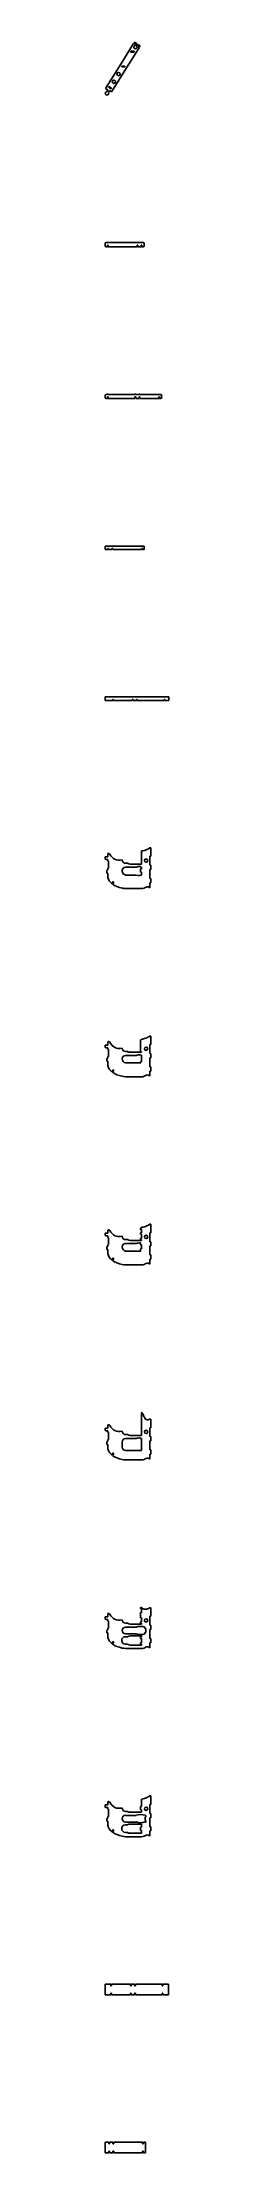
# Model space of a CAD drawing. Header units: millimetres. Extents: x 10 to 161, y 0 to 5010.
import ezdxf

# ---------------------------------------------------------------- set-up
doc = ezdxf.new("R2010")
doc.units = ezdxf.units.MM
doc.layers.get('0').update_dxf_attribs({"linetype": 'CONTINUOUS'})

msp = doc.modelspace()

# ---------------------------------------------------------------- linework, layer by layer
for p, q in [((79.6, 5009.9), (78.5, 5008)), ((84.8, 5006.6), (79.6, 5009.9)), ((77.5, 5006.5), (46.9, 4957.4)), ((65.9, 4957.4), (91.2, 4997.9)), ((70.6, 4988.4), (78.5, 4988.4)), ((70.6, 4986.6), (70.6, 4988.4)), ((78.5, 4986.6), (70.6, 4986.6)), ((80, 5004.9), (77.5, 5006.5)), ((78.5, 5008), (81, 5006.4)), ((78.5, 4988.4), (78.5, 4986.6)), ((81, 5006.4), (80, 5004.9)), ((82.1, 5002.3), (84.8, 5006.6)), ((88.1, 5004.6), (85.4, 5000.2)), ((93.3, 5001.3), (88.1, 5004.6)), ((88.6, 4999.5), (89.6, 5001.1)), ((91.2, 4997.9), (88.6, 4999.5)), ((89.6, 5001.1), (92.2, 4999.5)), ((92.2, 4999.5), (93.3, 5001.3)), ((46.9, 4957.4), (10.9, 4899.7)), ((25.2, 4892.1), (65.9, 4957.4)), ((49.1, 4952.9), (57, 4952.9)), ((49.1, 4951.1), (49.1, 4952.9)), ((57, 4951.1), (49.1, 4951.1)), ((57, 4952.9), (57, 4951.1)), ((10.9, 4899.7), (16.2, 4896.8)), ((16.2, 4896.8), (13.9, 4892.5)), ((17.5, 4903.1), (18.3, 4904.8)), ((24.4, 4899.5), (17.5, 4903.1)), ((17.6, 4890.6), (19.9, 4894.9)), ((18.3, 4904.8), (25.3, 4901.1)), ((19.9, 4894.9), (25.2, 4892.1)), ((25.3, 4901.1), (24.4, 4899.5)), ((10, 4532.3), (10, 4526.2)), ((100.5, 4534.3), (12.1, 4534.3)), ((12.1, 4524.1), (15.1, 4524.1)), ((15.1, 4524.1), (15.1, 4528.1)), ((15.1, 4528.1), (17, 4528.1)), ((17, 4528.1), (17, 4524.1)), ((17, 4524.1), (85.6, 4524.1)), ((85.6, 4524.1), (85.6, 4528.1)), ((85.6, 4528.1), (87.4, 4528.1)), ((87.4, 4528.1), (87.4, 4524.1)), ((87.4, 4524.1), (95.6, 4524.1)), ((95.6, 4524.1), (95.6, 4528.1)), ((95.6, 4528.1), (97.4, 4528.1)), ((97.4, 4528.1), (97.4, 4524.1)), ((97.4, 4524.1), (100.5, 4524.1)), ((102.6, 4526.2), (102.6, 4532.3)), ((10, 4171.4), (10, 4166.4)), ((15, 4174), (12.6, 4174)), ((12.6, 4163.8), (15.1, 4163.8)), ((17.1, 4174.1), (15, 4174.1)), ((15, 4174.1), (15, 4174)), ((15.1, 4167.8), (17, 4167.8)), ((15.1, 4163.8), (15.1, 4167.8)), ((17, 4167.8), (17, 4163.8)), ((17, 4163.8), (80.6, 4163.8)), ((17.1, 4174), (17.1, 4174.1)), ((80.4, 4174), (17.1, 4174)), ((82.6, 4174.1), (80.4, 4174.1)), ((80.4, 4174.1), (80.4, 4174)), ((80.6, 4163.8), (80.6, 4167.8)), ((80.6, 4167.8), (82.4, 4167.8)), ((82.4, 4167.8), (82.4, 4163.8)), ((82.4, 4163.8), (90.6, 4163.8)), ((82.6, 4174), (82.6, 4174.1)), ((90.4, 4174), (82.6, 4174)), ((92.6, 4174.1), (90.4, 4174.1)), ((90.4, 4174.1), (90.4, 4174)), ((90.6, 4163.8), (90.6, 4167.8)), ((90.6, 4167.8), (92.4, 4167.8)), ((92.4, 4167.8), (92.4, 4163.8)), ((92.4, 4163.8), (137.1, 4163.8)), ((92.6, 4174), (92.6, 4174.1)), ((141.6, 4174), (92.6, 4174)), ((137.1, 4163.8), (137.1, 4167.8)), ((137.1, 4167.8), (139, 4167.8)), ((139, 4167.8), (139, 4163.8)), ((139, 4163.8), (141.6, 4163.8)), ((144.1, 4166.4), (144.1, 4171.4)), ((102.6, 3813.8), (10, 3813.8)), ((10, 3813.8), (10, 3805.7)), ((16.1, 3805.7), (16.1, 3808.1)), ((16.1, 3808.1), (17.9, 3808.1)), ((17.9, 3808.1), (17.9, 3805.7)), ((26.1, 3805.7), (26.1, 3808.1)), ((26.1, 3808.1), (27.9, 3808.1)), ((27.9, 3808.1), (27.9, 3805.7)), ((96.5, 3805.7), (96.5, 3808.1)), ((96.5, 3808.1), (98.3, 3808.1)), ((98.3, 3808.1), (98.3, 3805.7)), ((102.6, 3805.7), (102.6, 3813.8)), ((10, 3805.7), (16.1, 3805.7)), ((17.9, 3805.7), (26.1, 3805.7)), ((27.9, 3805.7), (96.5, 3805.7)), ((98.3, 3805.7), (102.6, 3805.7)), ((161.1, 3455.7), (10, 3455.7)), ((10, 3455.7), (10, 3447.5)), ((10, 3447.5), (27.8, 3447.5)), ((27.8, 3447.5), (27.8, 3450)), ((27.8, 3450), (29.7, 3450)), ((29.7, 3450), (29.7, 3447.5)), ((29.7, 3447.5), (74.4, 3447.5)), ((74.4, 3447.5), (74.4, 3450)), ((74.4, 3450), (76.2, 3450)), ((76.2, 3450), (76.2, 3447.5)), ((76.2, 3447.5), (84.4, 3447.5)), ((84.4, 3447.5), (84.4, 3450)), ((84.4, 3450), (86.2, 3450)), ((86.2, 3450), (86.2, 3447.5)), ((86.2, 3447.5), (149.8, 3447.5)), ((149.8, 3447.5), (149.8, 3450)), ((149.8, 3450), (151.7, 3450)), ((151.7, 3450), (151.7, 3447.5)), ((151.7, 3447.5), (161.1, 3447.5)), ((161.1, 3447.5), (161.1, 3455.7)), ((16, 3076.2), (10, 3076.2)), ((10, 3076.2), (10, 3071.9)), ((12.1, 3069.8), (16, 3069.8)), ((16, 3083.8), (16, 3076.2)), ((16, 3069.8), (16, 3065.8)), ((16, 3065.8), (18, 3065.8)), ((18.1, 3084.3), (17.7, 3084.3)), ((18, 3065.8), (18, 3049)), ((63.1, 3060.9), (58.1, 3060.9)), ((96, 3058.9), (69.1, 3058.9)), ((96, 3090.2), (96, 3058.9)), ((118.2, 3097.5), (116.1, 3097.5)), ((116.2, 3056.1), (116.2, 3077.4)), ((116.2, 3077.4), (118.2, 3077.4)), ((118.2, 3056.1), (116.2, 3056.1)), ((118.2, 3077.4), (118.2, 3097.5)), ((118.2, 3045.9), (118.2, 3056.1)), ((14, 3043.9), (14, 3037.8)), ((14, 3037.8), (16, 3037.8)), ((16, 3045), (15.1, 3045)), ((18, 3049), (16, 3049)), ((16, 3049), (16, 3045)), ((16, 3037.8), (16, 3027.2)), ((25.5, 3012.6), (28.9, 3017.5)), ((30.5, 3016.4), (27, 3011.4)), ((28.9, 3017.5), (30.5, 3016.4)), ((58.1, 3051.5), (83.3, 3051.5)), ((78.4, 3033), (58.1, 3033)), ((94, 3053.2), (94, 3051.8)), ((94, 3051.8), (96, 3051.8)), ((96, 3048), (94, 3048)), ((94, 3048), (94, 3039.8)), ((94, 3039.8), (96, 3039.8)), ((96, 3051.8), (96, 3048)), ((96, 3039.8), (96, 3032.4)), ((116.2, 3024.5), (116.2, 3045.9)), ((116.2, 3045.9), (118.2, 3045.9)), ((118.2, 3024.5), (116.2, 3024.5)), ((116.2, 3002.8), (116.2, 3014.4)), ((116.2, 3014.4), (118.2, 3014.4)), ((118.2, 3014.4), (118.2, 3024.5)), ((58.1, 3000.8), (96.1, 3000.8)), ((16, 2629.5), (10, 2629.5)), ((10, 2629.5), (10, 2625.2)), ((12.1, 2623.1), (16, 2623.1)), ((16, 2637.1), (16, 2629.5)), ((16, 2623.1), (16, 2619.1)), ((16, 2619.1), (18, 2619.1)), ((18.1, 2637.6), (17.7, 2637.6)), ((18, 2619.1), (18, 2602.3)), ((63.1, 2614.2), (58.1, 2614.2)), ((96, 2612.2), (69.1, 2612.2)), ((96, 2641.6), (94, 2641.6)), ((94, 2641.6), (94, 2613.7)), ((94, 2613.7), (96, 2613.7)), ((94, 2606.5), (94, 2605.2)), ((94, 2605.2), (96, 2605.2)), ((96, 2643.5), (96, 2641.6)), ((96, 2613.7), (96, 2612.2)), ((96, 2605.2), (96, 2589.4)), ((118.2, 2650.8), (116.1, 2650.8)), ((116.2, 2609.4), (116.2, 2630.7)), ((116.2, 2630.7), (118.2, 2630.7)), ((118.2, 2609.4), (116.2, 2609.4)), ((118.2, 2630.7), (118.2, 2650.8)), ((118.2, 2599.2), (118.2, 2609.4)), ((14, 2597.2), (14, 2591.1)), ((14, 2591.1), (16, 2591.1)), ((16, 2598.3), (15.1, 2598.3)), ((18, 2602.3), (16, 2602.3)), ((16, 2602.3), (16, 2598.3)), ((16, 2591.1), (16, 2580.5)), ((25.5, 2565.9), (28.9, 2570.8)), ((30.5, 2569.7), (27, 2564.7)), ((28.9, 2570.8), (30.5, 2569.7)), ((58.1, 2604.8), (83.3, 2604.8)), ((94, 2587), (58.1, 2587)), ((96, 2589.4), (94, 2589.4)), ((94, 2589.4), (94, 2587.2)), ((94, 2587.2), (94.5, 2587.2)), ((94, 2587.2), (94, 2587)), ((116.2, 2577.8), (116.2, 2599.2)), ((116.2, 2599.2), (118.2, 2599.2)), ((118.2, 2577.8), (116.2, 2577.8)), ((116.2, 2567.7), (118.2, 2567.7)), ((116.2, 2556), (116.2, 2567.7)), ((118.2, 2567.7), (118.2, 2577.8)), ((58.1, 2554.1), (96.1, 2554.1)), ((16, 2182.8), (10, 2182.8)), ((10, 2182.8), (10, 2178.5)), ((12.1, 2176.4), (16, 2176.4)), ((16, 2190.4), (16, 2182.8)), ((16, 2176.4), (16, 2172.4)), ((16, 2172.4), (18, 2172.4)), ((18, 2155.6), (16, 2155.6)), ((16, 2155.6), (16, 2151.6)), ((18.1, 2190.9), (17.7, 2190.9)), ((18, 2172.4), (18, 2155.6)), ((63.1, 2167.5), (58.1, 2167.5)), ((58.1, 2158.1), (83.3, 2158.1)), ((96, 2165.5), (69.1, 2165.5)), ((96, 2194.9), (94, 2194.9)), ((94, 2194.9), (94, 2191.5)), ((94, 2191.5), (96, 2191.5)), ((96, 2191.1), (94, 2191.1)), ((94, 2191.1), (94, 2190.5)), ((94, 2190.5), (96, 2190.5)), ((96, 2183.5), (94, 2183.5)), ((94, 2183.5), (94, 2180.3)), ((94, 2180.3), (96, 2180.3)), ((96, 2170.5), (94, 2170.5)), ((94, 2170.5), (94, 2167.3)), ((94, 2167.3), (96, 2167.3)), ((94, 2159.8), (94, 2155.4)), ((94, 2155.4), (96, 2155.4)), ((96, 2196.8), (96, 2194.9)), ((96, 2191.5), (96, 2191.1)), ((96, 2190.5), (96, 2183.5)), ((96, 2180.3), (96, 2170.5)), ((96, 2167.3), (96, 2165.5)), ((96, 2155.4), (96, 2145.6)), ((118.2, 2204.1), (116.1, 2204.1)), ((116.2, 2162.7), (116.2, 2184)), ((116.2, 2184), (118.2, 2184)), ((118.2, 2162.7), (116.2, 2162.7)), ((118.2, 2184), (118.2, 2204.1)), ((118.2, 2152.5), (118.2, 2162.7)), ((14, 2150.5), (14, 2144.4)), ((14, 2144.4), (16, 2144.4)), ((16, 2151.6), (15.1, 2151.6)), ((16, 2144.4), (16, 2133.8)), ((25.5, 2119.2), (28.9, 2124.1)), ((30.5, 2123), (27, 2118)), ((28.9, 2124.1), (30.5, 2123)), ((94, 2140.3), (58.1, 2140.3)), ((58.1, 2107.4), (96.1, 2107.4)), ((94, 2145.6), (94, 2140.5)), ((96, 2145.6), (94, 2145.6)), ((94, 2140.5), (94.5, 2140.5)), ((94, 2140.5), (94, 2140.3)), ((116.2, 2131.1), (116.2, 2152.5)), ((116.2, 2152.5), (118.2, 2152.5)), ((118.2, 2131.1), (116.2, 2131.1)), ((116.2, 2109.4), (116.2, 2121)), ((116.2, 2121), (118.2, 2121)), ((118.2, 2121), (118.2, 2131.1)), ((96, 1757.4), (96, 1702.7)), ((16, 1720), (10, 1720)), ((10, 1720), (10, 1715.7)), ((12.1, 1713.6), (16, 1713.6)), ((16, 1727.6), (16, 1720)), ((16, 1713.6), (16, 1709.6)), ((16, 1709.6), (18, 1709.6)), ((18.1, 1728.1), (17.7, 1728.1)), ((18, 1709.6), (18, 1692.8)), ((63.1, 1704.7), (58.1, 1704.7)), ((118.2, 1741.3), (116.1, 1741.3)), ((116.2, 1699.9), (116.2, 1721.2)), ((116.2, 1721.2), (118.2, 1721.2)), ((118.2, 1721.2), (118.2, 1741.3)), ((14, 1687.7), (14, 1681.6)), ((14, 1681.6), (16, 1681.6)), ((16, 1688.8), (15.1, 1688.8)), ((18, 1692.8), (16, 1692.8)), ((16, 1692.8), (16, 1688.8)), ((16, 1681.6), (16, 1671)), ((25.5, 1656.4), (28.9, 1661.3)), ((30.5, 1660.2), (27, 1655.2)), ((28.9, 1661.3), (30.5, 1660.2)), ((50.4, 1674.9), (50.4, 1686.8)), ((58.1, 1695.3), (83.3, 1695.3)), ((96, 1667.2), (58.1, 1667.2)), ((96, 1702.7), (69.1, 1702.7)), ((94, 1697), (94, 1695.6)), ((94, 1695.6), (96, 1695.6)), ((96, 1695.6), (96, 1667.2)), ((118.2, 1699.9), (116.2, 1699.9)), ((116.2, 1668.3), (116.2, 1689.7)), ((116.2, 1689.7), (118.2, 1689.7)), ((118.2, 1668.3), (116.2, 1668.3)), ((116.2, 1646.5), (116.2, 1658.2)), ((116.2, 1658.2), (118.2, 1658.2)), ((118.2, 1689.7), (118.2, 1699.9)), ((118.2, 1658.2), (118.2, 1668.3)), ((58.1, 1644.6), (96.1, 1644.6)), ((16, 1272.4), (10, 1272.4)), ((10, 1272.4), (10, 1268.1)), ((12.1, 1266), (16, 1266)), ((16, 1279.9), (16, 1272.4)), ((16, 1266), (16, 1262)), ((16, 1262), (18, 1262)), ((18.1, 1280.5), (17.7, 1280.5)), ((18, 1262), (18, 1245.1)), ((63.1, 1257), (58.1, 1257)), ((96, 1255), (69.1, 1255)), ((96.1, 1294.6), (94, 1294.6)), ((94, 1294.6), (94, 1292.2)), ((94, 1292.2), (96, 1292.2)), ((96, 1282.3), (94, 1282.3)), ((94, 1282.3), (94, 1269.9)), ((94, 1269.9), (96, 1269.9)), ((96, 1260), (94, 1260)), ((94, 1260), (94, 1256.9)), ((94, 1256.9), (96, 1256.9)), ((96, 1292.2), (96, 1282.3)), ((96, 1269.9), (96, 1260)), ((96, 1256.9), (96, 1255)), ((118.2, 1293.7), (116.1, 1293.7)), ((116.2, 1252.3), (116.2, 1273.6)), ((116.2, 1273.6), (118.2, 1273.6)), ((118.2, 1273.6), (118.2, 1293.7)), ((14, 1240.1), (14, 1234)), ((14, 1234), (16, 1234)), ((16, 1241.1), (15.1, 1241.1)), ((18, 1245.1), (16, 1245.1)), ((16, 1245.1), (16, 1241.1)), ((16, 1234), (16, 1223.4)), ((25.5, 1208.7), (28.9, 1213.6)), ((30.5, 1212.6), (27, 1207.6)), ((28.9, 1213.6), (30.5, 1212.6)), ((58.1, 1247.7), (83.3, 1247.7)), ((83.3, 1231.8), (58.1, 1231.8)), ((58.1, 1225.1), (62.8, 1225.1)), ((62.8, 1207.1), (58.1, 1207.1)), ((69.1, 1227.1), (96, 1227.1)), ((96, 1205.1), (69.1, 1205.1)), ((96, 1225.1), (94, 1225.1)), ((94, 1225.1), (94, 1220.5)), ((94, 1220.5), (96, 1220.5)), ((96, 1210.6), (94, 1210.6)), ((94, 1210.6), (94, 1207)), ((94, 1207), (96, 1207)), ((96, 1227.1), (96, 1225.1)), ((96, 1220.5), (96, 1210.6)), ((96, 1207), (96, 1205.1)), ((104.5, 1247.8), (104.5, 1244.7)), ((104.5, 1244.7), (106.5, 1244.7)), ((106.5, 1234.8), (104.5, 1234.8)), ((104.5, 1234.8), (104.5, 1231.7)), ((106.5, 1244.7), (106.5, 1241.7)), ((106.5, 1241.7), (106.9, 1241.7)), ((106.9, 1237.8), (106.5, 1237.8)), ((106.5, 1237.8), (106.5, 1234.8)), ((106.9, 1241.7), (106.9, 1237.8)), ((118.2, 1252.3), (116.2, 1252.3)), ((116.2, 1220.7), (116.2, 1242.1)), ((116.2, 1242.1), (118.2, 1242.1)), ((118.2, 1220.7), (116.2, 1220.7)), ((116.2, 1198.9), (116.2, 1210.5)), ((116.2, 1210.5), (118.2, 1210.5)), ((118.2, 1242.1), (118.2, 1252.3)), ((118.2, 1210.5), (118.2, 1220.7)), ((58.1, 1197), (96.1, 1197)), ((16, 825.7), (10, 825.7)), ((10, 825.7), (10, 821.4)), ((12.1, 819.3), (16, 819.3)), ((16, 833.2), (16, 825.7)), ((16, 819.3), (16, 815.3)), ((16, 815.3), (18, 815.3)), ((18.1, 833.8), (17.7, 833.8)), ((18, 815.3), (18, 798.4)), ((63.1, 810.3), (58.1, 810.3)), ((96, 808.3), (69.1, 808.3)), ((96, 822.3), (94, 822.3)), ((94, 822.3), (94, 814.2)), ((94, 814.2), (96, 814.2)), ((96, 839.7), (96, 822.3)), ((96, 814.2), (96, 808.3)), ((118.2, 847), (116.1, 847)), ((116.2, 805.6), (116.2, 826.9)), ((116.2, 826.9), (118.2, 826.9)), ((118.2, 805.6), (116.2, 805.6)), ((118.2, 826.9), (118.2, 847)), ((118.2, 795.4), (118.2, 805.6)), ((14, 793.4), (14, 787.3)), ((14, 787.3), (16, 787.3)), ((16, 794.4), (15.1, 794.4)), ((18, 798.4), (16, 798.4)), ((16, 798.4), (16, 794.4)), ((16, 787.3), (16, 776.7)), ((25.5, 762.1), (28.9, 767)), ((30.5, 765.9), (27, 760.9)), ((28.9, 767), (30.5, 765.9)), ((58.1, 801), (83.3, 801)), ((83.3, 785.1), (58.1, 785.1)), ((58.1, 778.4), (62.8, 778.4)), ((62.8, 760.4), (58.1, 760.4)), ((69.1, 780.4), (96, 780.4)), ((96, 758.4), (69.1, 758.4)), ((96, 772.9), (94, 772.9)), ((94, 772.9), (94, 764.8)), ((94, 764.8), (96, 764.8)), ((96, 780.4), (96, 772.9)), ((96, 764.8), (96, 758.4)), ((104.9, 801), (106.9, 801)), ((106.9, 797.1), (104.9, 797.1)), ((104.9, 797.1), (104.9, 789)), ((104.9, 789), (106.9, 789)), ((106.9, 785.1), (104.9, 785.1)), ((106.9, 801), (106.9, 797.1)), ((106.9, 789), (106.9, 785.1)), ((116.2, 774), (116.2, 795.4)), ((116.2, 795.4), (118.2, 795.4)), ((118.2, 774), (116.2, 774)), ((116.2, 752.2), (116.2, 763.9)), ((116.2, 763.9), (118.2, 763.9)), ((118.2, 763.9), (118.2, 774)), ((58.1, 750.3), (96.1, 750.3)), ((23.1, 400.3), (10, 400.3)), ((10, 400.3), (10, 375.1)), ((10, 375.1), (23.1, 375.1)), ((23.1, 396.3), (23.1, 400.3)), ((25, 396.3), (23.1, 396.3)), ((23.1, 375.1), (23.1, 379.1)), ((23.1, 379.1), (25, 379.1)), ((69.7, 400.3), (25, 400.3)), ((25, 400.3), (25, 396.3)), ((25, 379.1), (25, 375.1)), ((25, 375.1), (69.7, 375.1)), ((69.7, 396.3), (69.7, 400.3)), ((71.6, 396.3), (69.7, 396.3)), ((69.7, 375.1), (69.7, 379.1)), ((69.7, 379.1), (71.6, 379.1)), ((79.7, 400.3), (71.6, 400.3)), ((71.6, 400.3), (71.6, 396.3)), ((71.6, 379.1), (71.6, 375.1)), ((71.6, 375.1), (79.7, 375.1)), ((79.7, 396.3), (79.7, 400.3)), ((81.6, 396.3), (79.7, 396.3)), ((79.7, 375.1), (79.7, 379.1)), ((79.7, 379.1), (81.6, 379.1)), ((145.1, 400.3), (81.6, 400.3)), ((81.6, 400.3), (81.6, 396.3)), ((81.6, 379.1), (81.6, 375.1)), ((81.6, 375.1), (145.1, 375.1)), ((145.1, 396.3), (145.1, 400.3)), ((147, 396.3), (145.1, 396.3)), ((145.1, 375.1), (145.1, 379.1)), ((145.1, 379.1), (147, 379.1)), ((160.1, 400.3), (147, 400.3)), ((147, 400.3), (147, 396.3)), ((147, 379.1), (147, 375.1)), ((147, 375.1), (160.1, 375.1)), ((160.1, 375.1), (160.1, 400.3)), ((18.4, 25.2), (10, 25.2)), ((10, 25.2), (10, 0)), ((10, 0), (18.4, 0)), ((18.4, 21.1), (18.4, 25.2)), ((20.3, 21.1), (18.4, 21.1)), ((18.4, 0), (18.4, 4)), ((18.4, 4), (20.3, 4)), ((28.4, 25.2), (20.3, 25.2)), ((20.3, 25.2), (20.3, 21.1)), ((20.3, 4), (20.3, 0)), ((20.3, 0), (28.4, 0)), ((28.4, 21.1), (28.4, 25.2)), ((30.3, 21.1), (28.4, 21.1)), ((28.4, 0), (28.4, 4)), ((28.4, 4), (30.3, 4)), ((98.8, 25.2), (30.3, 25.2)), ((30.3, 25.2), (30.3, 21.1)), ((30.3, 4), (30.3, 0)), ((30.3, 0), (98.8, 0)), ((98.8, 21.1), (98.8, 25.2)), ((100.7, 21.1), (98.8, 21.1)), ((98.8, 0), (98.8, 4)), ((98.8, 4), (100.7, 4)), ((105.8, 25.2), (100.7, 25.2)), ((100.7, 25.2), (100.7, 21.1)), ((100.7, 4), (100.7, 0)), ((100.7, 0), (105.8, 0)), ((105.8, 0), (105.8, 25.2))]:
    msp.add_line(p, q)
for centre in [(30.5, 4916), (41.8, 4934.2), (107.1, 3067.3), (107.1, 2620.6), (107.1, 2173.9), (107.1, 1711.1), (107.1, 1263.5), (107.1, 816.8)]:
    msp.add_circle(centre, 3.93)
for centre, radius, start, end in [((81.9, 4998.3), 3.96, 87.1166, 28.8837), ((14.1, 4888.4), 4.11, 92.3674, 31.6593), ((12.1, 4532.3), 2.08, 90, 180), ((12.1, 4526.2), 2.08, 180, -90), ((100.5, 4532.3), 2.07, 0, 90), ((100.5, 4526.2), 2.07, -90, 0), ((12.6, 4171.4), 2.57, 90, 180), ((12.6, 4166.4), 2.57, 180, -90), ((141.6, 4171.4), 2.57, 0, 90), ((141.6, 4166.4), 2.57, -90, 0), ((12.1, 3071.9), 2.07, 180, -90), ((17.9, 3080.6), 3.72, 92.7028, 120.6917), ((17.9, 3080.6), 3.72, 34.441, 87.2972), ((58.1, 3068.8), 7.92, 179.3503, -90), ((69.1, 3068.8), 9.92, -127.014, -90), ((15.1, 3043.9), 1.07, 90, 180), ((60.8, 3043), 10.4, 143.274, -105.0763), ((58.1, 3043.6), 7.93, 90, 134.9609), ((90.5, 3127.4), 95.2, -97.3183, -86.6846), ((94.1, 3018.2), 35.1, 90.2021, 107.9629), ((12.1, 2625.2), 2.07, 180, -90), ((17.9, 2633.9), 3.72, 92.7028, 120.6917), ((17.9, 2633.9), 3.72, 34.441, 87.2972), ((58.1, 2622.1), 7.92, 179.3503, -90), ((69.1, 2622.1), 9.93, -127.014, -90), ((94.1, 2571.5), 35.1, 90.2021, 107.9629), ((15.1, 2597.2), 1.08, 90, 180), ((58.1, 2596.9), 7.93, 90, 180), ((60.3, 2596.9), 10.2, 180, -102.7272), ((94.1, 2620.6), 33.4, -90.2118, -89.3091), ((12.1, 2178.5), 2.07, 180, -90), ((17.9, 2187.2), 3.72, 92.7028, 120.6917), ((17.9, 2187.2), 3.72, 34.441, 87.2972), ((58.1, 2150.2), 7.93, 90, 180), ((58.1, 2175.4), 7.92, 179.3503, -90), ((69.1, 2175.4), 9.92, -127.014, -90), ((94.1, 2124.8), 35.1, 90.2021, 107.9629), ((15.1, 2150.5), 1.07, 90, 180), ((60.3, 2150.2), 10.2, 180, -102.7272), ((94.1, 2173.9), 33.4, -90.2118, -89.3091), ((12.1, 1715.7), 2.07, 180, -90), ((17.9, 1724.4), 3.72, 92.7028, 120.6917), ((17.9, 1724.4), 3.72, 34.441, 87.2972), ((58.1, 1712.6), 7.92, 179.3503, -90), ((69.1, 1712.6), 9.92, -127.014, -90), ((15.1, 1687.7), 1.07, 90, 180), ((60.8, 1686.8), 10.4, 143.274, 180), ((58.1, 1674.9), 7.66, 180, -90), ((58.1, 1687.4), 7.92, 90, 134.9609), ((94.1, 1662), 35.1, 90.2021, 107.9629), ((12.1, 1268.1), 2.07, 180, -90), ((17.9, 1276.7), 3.72, 92.7028, 120.6917), ((17.9, 1276.7), 3.72, 34.441, 87.2972), ((58.1, 1265), 7.92, 179.3503, -90), ((69.1, 1265), 9.93, -127.014, -90), ((15.1, 1240.1), 1.07, 90, 180), ((58.1, 1216.1), 8.97, 90, -90), ((58.1, 1239.8), 7.93, 90, -90), ((69.1, 1216.1), 11, 90, 125.1383), ((69.1, 1216.1), 11, -125.1383, -90), ((94.1, 1214.4), 35.1, 72.7799, 107.9629), ((94.1, 1263.5), 33.4, -108.8562, -71.9251), ((12.1, 821.4), 2.07, 180, -90), ((17.9, 830), 3.72, 92.7028, 120.6917), ((17.9, 830), 3.72, 34.441, 87.2972), ((58.1, 818.3), 7.92, 179.3503, -90), ((69.1, 818.3), 9.93, -127.014, -90), ((94.1, 767.7), 35.1, 72.0371, 107.9629), ((15.1, 793.4), 1.07, 90, 180), ((58.1, 769.4), 8.97, 90, -90), ((58.1, 793.1), 7.93, 90, -90), ((69.1, 769.4), 11, 90, 125.1383), ((69.1, 769.4), 11, -125.1383, -90), ((94.1, 816.8), 33.4, -108.8562, -71.1438)]:
    msp.add_arc(centre, radius, start, end)
for points, knots in [([(50.2, 3068.9), (50.1, 3068.9), (50.1, 3068.9), (50.1, 3068.9), (43.6, 3067.7), (37.8, 3068), (32.9, 3070.3), (28.1, 3072.6), (24.2, 3076.9), (21, 3082.7), (21, 3082.7), (21, 3082.7), (21, 3082.7)], [-1.002178, -1.002178, -1.002178, -1.002178, -1, -1, -1, -0.5212029, -0.5212029, -0.5212029, -0.0424057, -0.0424057, -0.0424057, -0.0423175, -0.0423175, -0.0423175, -0.0423175]), ([(116.1, 3097.5), (116, 3097.5), (116, 3097.5), (116, 3097.5), (111.4, 3094.7), (107, 3092.5), (103.1, 3091.3), (100.6, 3090.5), (98.3, 3090.2), (96.1, 3090.2), (96, 3090.2), (96, 3090.2), (96, 3090.2)], [-1.000778, -1.000778, -1.000778, -1.000778, -1, -1, -1, -0.394675, -0.394675, -0.394675, 0, 0, 0, 0.004498, 0.004498, 0.004498, 0.004498]), ([(16, 3027.2), (16, 3027.2), (16, 3027.2), (16, 3027.2), (17.8, 3021.4), (20.9, 3016.5), (25.5, 3012.6), (25.5, 3012.6), (25.5, 3012.6), (25.5, 3012.6)], [0.1761456, 0.1761456, 0.1761456, 0.1761456, 0.1763448, 0.1763448, 0.1763448, 0.487447, 0.487447, 0.487447, 0.4888906, 0.4888906, 0.4888906, 0.4888906]), ([(27, 3011.4), (27, 3011.4), (27, 3011.4), (27, 3011.4), (33, 3006.9), (41, 3003.9), (50.5, 3002.1), (52.9, 3001.6), (55.5, 3001.2), (58.1, 3000.8), (58.1, 3000.8), (58.1, 3000.8), (58.1, 3000.8)], [0.5208727, 0.5208727, 0.5208727, 0.5208727, 0.522111, 0.522111, 0.522111, 0.9036146, 0.9036146, 0.9036146, 1, 1, 1, 1.0000589, 1.0000589, 1.0000589, 1.0000589]), ([(96.1, 3000.8), (98.5, 3000.7), (100.5, 3001.2), (102.2, 3001.9), (104, 3002.7), (105.5, 3003.8), (107, 3004.5), (108.6, 3005.1), (110.2, 3005.3), (111.9, 3004.8), (113.2, 3004.5), (114.6, 3003.8), (116, 3002.8), (116.1, 3002.8), (116.1, 3002.8), (116.2, 3002.8)], [0.000076, 0.000076, 0.000076, 0.000076, 0.24539, 0.24539, 0.24539, 0.516656, 0.516656, 0.516656, 0.7956, 0.7956, 0.7956, 1, 1, 1, 1.005502, 1.005502, 1.005502, 1.005502]), ([(21, 2636), (21, 2636), (21, 2636), (21, 2636), (24.2, 2630.2), (28.1, 2625.8), (32.9, 2623.6), (37.8, 2621.3), (43.6, 2621), (50.1, 2622.2), (50.1, 2622.2), (50.1, 2622.2), (50.2, 2622.2)], [0.0423175, 0.0423175, 0.0423175, 0.0423175, 0.0424057, 0.0424057, 0.0424057, 0.5212029, 0.5212029, 0.5212029, 1, 1, 1, 1.002178, 1.002178, 1.002178, 1.002178]), ([(96, 2643.5), (96, 2643.5), (96, 2643.5), (96.1, 2643.5), (99.1, 2643.5), (102.5, 2644.2), (106.3, 2645.7), (109.4, 2647), (112.6, 2648.7), (116, 2650.8), (116, 2650.8), (116, 2650.8), (116.1, 2650.8)], [-0.004498, -0.004498, -0.004498, -0.004498, 0, 0, 0, 0.556183, 0.556183, 0.556183, 1, 1, 1, 1.000778, 1.000778, 1.000778, 1.000778]), ([(16, 2580.5), (16, 2580.5), (16, 2580.5), (16, 2580.5), (17.8, 2574.7), (20.9, 2569.8), (25.5, 2565.9), (25.5, 2565.9), (25.5, 2565.9), (25.5, 2565.9)], [0.1761456, 0.1761456, 0.1761456, 0.1761456, 0.1763448, 0.1763448, 0.1763448, 0.487447, 0.487447, 0.487447, 0.4888906, 0.4888906, 0.4888906, 0.4888906]), ([(27, 2564.7), (27, 2564.7), (27, 2564.7), (27, 2564.7), (33, 2560.2), (41, 2557.2), (50.5, 2555.3), (52.9, 2554.9), (55.5, 2554.4), (58.1, 2554.1), (58.1, 2554.1), (58.1, 2554.1), (58.1, 2554.1)], [0.5208727, 0.5208727, 0.5208727, 0.5208727, 0.522111, 0.522111, 0.522111, 0.9036146, 0.9036146, 0.9036146, 1, 1, 1, 1.0000589, 1.0000589, 1.0000589, 1.0000589]), ([(96.1, 2554.1), (98.5, 2554), (100.5, 2554.4), (102.2, 2555.2), (104, 2556), (105.5, 2557.1), (107, 2557.7), (108.6, 2558.4), (110.2, 2558.6), (111.9, 2558.1), (113.2, 2557.8), (114.6, 2557.1), (116, 2556.1), (116.1, 2556.1), (116.1, 2556.1), (116.2, 2556)], [0.000076, 0.000076, 0.000076, 0.000076, 0.24539, 0.24539, 0.24539, 0.516656, 0.516656, 0.516656, 0.7956, 0.7956, 0.7956, 1, 1, 1, 1.005502, 1.005502, 1.005502, 1.005502]), ([(50.2, 2175.5), (50.1, 2175.5), (50.1, 2175.5), (50.1, 2175.5), (43.6, 2174.3), (37.8, 2174.6), (32.9, 2176.9), (28.1, 2179.1), (24.2, 2183.5), (21, 2189.3), (21, 2189.3), (21, 2189.3), (21, 2189.3)], [-1.002178, -1.002178, -1.002178, -1.002178, -1, -1, -1, -0.5212029, -0.5212029, -0.5212029, -0.0424057, -0.0424057, -0.0424057, -0.0423175, -0.0423175, -0.0423175, -0.0423175]), ([(116.1, 2204.1), (116, 2204.1), (116, 2204.1), (116, 2204.1), (111.4, 2201.3), (107, 2199.1), (103.1, 2197.9), (100.6, 2197.1), (98.3, 2196.8), (96.1, 2196.8), (96, 2196.8), (96, 2196.8), (96, 2196.8)], [-1.000778, -1.000778, -1.000778, -1.000778, -1, -1, -1, -0.394675, -0.394675, -0.394675, 0, 0, 0, 0.004498, 0.004498, 0.004498, 0.004498]), ([(16, 2133.8), (16, 2133.8), (16, 2133.8), (16, 2133.8), (17.8, 2128), (20.9, 2123.1), (25.5, 2119.2), (25.5, 2119.2), (25.5, 2119.2), (25.5, 2119.2)], [0.1761456, 0.1761456, 0.1761456, 0.1761456, 0.1763448, 0.1763448, 0.1763448, 0.487447, 0.487447, 0.487447, 0.4888906, 0.4888906, 0.4888906, 0.4888906]), ([(27, 2118), (27, 2118), (27, 2118), (27, 2118), (33, 2113.5), (41, 2110.5), (50.5, 2108.6), (52.9, 2108.2), (55.5, 2107.8), (58.1, 2107.4), (58.1, 2107.4), (58.1, 2107.4), (58.1, 2107.4)], [0.5208727, 0.5208727, 0.5208727, 0.5208727, 0.522111, 0.522111, 0.522111, 0.9036146, 0.9036146, 0.9036146, 1, 1, 1, 1.0000589, 1.0000589, 1.0000589, 1.0000589]), ([(96.1, 2107.4), (98.5, 2107.3), (100.5, 2107.7), (102.2, 2108.5), (104, 2109.3), (105.5, 2110.4), (107, 2111.1), (108.6, 2111.7), (110.2, 2111.9), (111.9, 2111.4), (113.2, 2111.1), (114.6, 2110.4), (116, 2109.4), (116.1, 2109.4), (116.1, 2109.4), (116.2, 2109.4)], [0.000076, 0.000076, 0.000076, 0.000076, 0.24539, 0.24539, 0.24539, 0.516656, 0.516656, 0.516656, 0.7956, 0.7956, 0.7956, 1, 1, 1, 1.005502, 1.005502, 1.005502, 1.005502]), ([(116.1, 1741.3), (116.1, 1741.3), (116, 1741.3), (116, 1741.3), (113, 1739.9), (110.3, 1739.6), (108.2, 1740.3), (106.6, 1740.9), (105.2, 1742.2), (104.1, 1744.1), (102.7, 1746.4), (101.6, 1749.7), (100.3, 1752.4), (99.4, 1754.4), (98.3, 1756.1), (96.8, 1757), (96.6, 1757.1), (96.3, 1757.2), (96.1, 1757.3), (96.1, 1757.4), (96, 1757.4), (96, 1757.4)], [-1.000422, -1.000422, -1.000422, -1.000422, -1, -1, -1, -0.728249, -0.728249, -0.728249, -0.513522, -0.513522, -0.513522, -0.234149, -0.234149, -0.234149, -0.031405, -0.031405, -0.031405, 0, 0, 0, 0.004607, 0.004607, 0.004607, 0.004607]), ([(50.2, 1712.7), (50.1, 1712.7), (50.1, 1712.7), (50.1, 1712.7), (43.6, 1711.5), (37.8, 1711.8), (32.9, 1714.1), (28.1, 1716.3), (24.2, 1720.7), (21, 1726.5), (21, 1726.5), (21, 1726.5), (21, 1726.5)], [-1.002178, -1.002178, -1.002178, -1.002178, -1, -1, -1, -0.5212029, -0.5212029, -0.5212029, -0.0424057, -0.0424057, -0.0424057, -0.0423175, -0.0423175, -0.0423175, -0.0423175]), ([(16, 1671), (16, 1671), (16, 1671), (16, 1671), (17.8, 1665.2), (20.9, 1660.3), (25.5, 1656.4), (25.5, 1656.4), (25.5, 1656.4), (25.5, 1656.4)], [0.1761456, 0.1761456, 0.1761456, 0.1761456, 0.1763448, 0.1763448, 0.1763448, 0.487447, 0.487447, 0.487447, 0.4888906, 0.4888906, 0.4888906, 0.4888906]), ([(27, 1655.2), (27, 1655.2), (27, 1655.2), (27, 1655.2), (33, 1650.7), (41, 1647.7), (50.5, 1645.8), (52.9, 1645.4), (55.5, 1644.9), (58.1, 1644.6), (58.1, 1644.6), (58.1, 1644.6), (58.1, 1644.6)], [0.5208727, 0.5208727, 0.5208727, 0.5208727, 0.522111, 0.522111, 0.522111, 0.9036146, 0.9036146, 0.9036146, 1, 1, 1, 1.0000589, 1.0000589, 1.0000589, 1.0000589]), ([(96.1, 1644.6), (98.5, 1644.5), (100.5, 1644.9), (102.2, 1645.7), (104, 1646.5), (105.5, 1647.6), (107, 1648.2), (108.6, 1648.9), (110.2, 1649.1), (111.9, 1648.6), (113.2, 1648.3), (114.6, 1647.6), (116, 1646.6), (116.1, 1646.6), (116.1, 1646.6), (116.2, 1646.5)], [0.000076, 0.000076, 0.000076, 0.000076, 0.24539, 0.24539, 0.24539, 0.516656, 0.516656, 0.516656, 0.7956, 0.7956, 0.7956, 1, 1, 1, 1.005502, 1.005502, 1.005502, 1.005502]), ([(50.2, 1265.1), (50.1, 1265.1), (50.1, 1265), (50.1, 1265), (43.6, 1263.9), (37.8, 1264.2), (32.9, 1266.4), (28.1, 1268.7), (24.2, 1273), (21, 1278.8), (21, 1278.8), (21, 1278.8), (21, 1278.8)], [-1.002178, -1.002178, -1.002178, -1.002178, -1, -1, -1, -0.5212029, -0.5212029, -0.5212029, -0.0424057, -0.0424057, -0.0424057, -0.0423175, -0.0423175, -0.0423175, -0.0423175]), ([(116.1, 1293.7), (116, 1293.7), (116, 1293.7), (116, 1293.7), (112, 1291.3), (109, 1290.3), (106.5, 1290), (103.8, 1289.7), (101.7, 1290.4), (100, 1291.4), (98.5, 1292.2), (97.3, 1293.3), (96.1, 1294.6), (96.1, 1294.6), (96.1, 1294.6), (96.1, 1294.6)], [-1.000492, -1.000492, -1.000492, -1.000492, -1, -1, -1, -0.663563, -0.663563, -0.663563, -0.299943, -0.299943, -0.299943, 0, 0, 0, 0.001982, 0.001982, 0.001982, 0.001982]), ([(16, 1223.4), (16, 1223.4), (16, 1223.4), (16, 1223.4), (17.8, 1217.6), (20.9, 1212.7), (25.5, 1208.8), (25.5, 1208.8), (25.5, 1208.8), (25.5, 1208.7)], [0.1761456, 0.1761456, 0.1761456, 0.1761456, 0.1763448, 0.1763448, 0.1763448, 0.487447, 0.487447, 0.487447, 0.4888906, 0.4888906, 0.4888906, 0.4888906]), ([(27, 1207.6), (27, 1207.6), (27, 1207.6), (27, 1207.5), (33, 1203.1), (41, 1200.1), (50.5, 1198.2), (52.9, 1197.7), (55.5, 1197.3), (58.1, 1197), (58.1, 1197), (58.1, 1197), (58.1, 1197)], [0.5208727, 0.5208727, 0.5208727, 0.5208727, 0.522111, 0.522111, 0.522111, 0.9036146, 0.9036146, 0.9036146, 1, 1, 1, 1.0000589, 1.0000589, 1.0000589, 1.0000589]), ([(96.1, 1197), (98.5, 1196.8), (100.5, 1197.3), (102.2, 1198.1), (104, 1198.9), (105.5, 1200), (107, 1200.6), (108.6, 1201.3), (110.2, 1201.4), (111.9, 1201), (113.2, 1200.6), (114.6, 1200), (116, 1199), (116.1, 1199), (116.1, 1199), (116.2, 1198.9)], [0.000076, 0.000076, 0.000076, 0.000076, 0.24539, 0.24539, 0.24539, 0.516656, 0.516656, 0.516656, 0.7956, 0.7956, 0.7956, 1, 1, 1, 1.005502, 1.005502, 1.005502, 1.005502]), ([(50.2, 818.4), (50.1, 818.4), (50.1, 818.4), (50.1, 818.3), (43.6, 817.2), (37.8, 817.5), (32.9, 819.7), (28.1, 822), (24.2, 826.3), (21, 832.1), (21, 832.1), (21, 832.1), (21, 832.1)], [-1.002178, -1.002178, -1.002178, -1.002178, -1, -1, -1, -0.5212029, -0.5212029, -0.5212029, -0.0424057, -0.0424057, -0.0424057, -0.0423175, -0.0423175, -0.0423175, -0.0423175]), ([(116.1, 847), (116, 847), (116, 847), (116, 847), (111.4, 844.1), (107, 841.9), (103.1, 840.8), (100.6, 840), (98.3, 839.7), (96.1, 839.7), (96, 839.7), (96, 839.7), (96, 839.7)], [-1.000778, -1.000778, -1.000778, -1.000778, -1, -1, -1, -0.394675, -0.394675, -0.394675, 0, 0, 0, 0.004498, 0.004498, 0.004498, 0.004498]), ([(16, 776.7), (16, 776.7), (16, 776.7), (16, 776.7), (17.8, 770.9), (20.9, 766), (25.5, 762.1), (25.5, 762.1), (25.5, 762.1), (25.5, 762.1)], [0.1761456, 0.1761456, 0.1761456, 0.1761456, 0.1763448, 0.1763448, 0.1763448, 0.487447, 0.487447, 0.487447, 0.4888906, 0.4888906, 0.4888906, 0.4888906]), ([(27, 760.9), (27, 760.9), (27, 760.9), (27, 760.8), (33, 756.4), (41, 753.4), (50.5, 751.5), (52.9, 751), (55.5, 750.6), (58.1, 750.3), (58.1, 750.3), (58.1, 750.3), (58.1, 750.3)], [0.5208727, 0.5208727, 0.5208727, 0.5208727, 0.522111, 0.522111, 0.522111, 0.9036146, 0.9036146, 0.9036146, 1, 1, 1, 1.0000589, 1.0000589, 1.0000589, 1.0000589]), ([(96.1, 750.3), (98.5, 750.1), (100.5, 750.6), (102.2, 751.4), (104, 752.2), (105.5, 753.3), (107, 753.9), (108.6, 754.6), (110.2, 754.8), (111.9, 754.3), (113.2, 753.9), (114.6, 753.3), (116, 752.3), (116.1, 752.3), (116.1, 752.3), (116.2, 752.2)], [0.000076, 0.000076, 0.000076, 0.000076, 0.24539, 0.24539, 0.24539, 0.516656, 0.516656, 0.516656, 0.7956, 0.7956, 0.7956, 1, 1, 1, 1.005502, 1.005502, 1.005502, 1.005502])]:
    msp.add_open_spline(points, degree=3, knots=knots)

doc.saveas('drawing.dxf')
